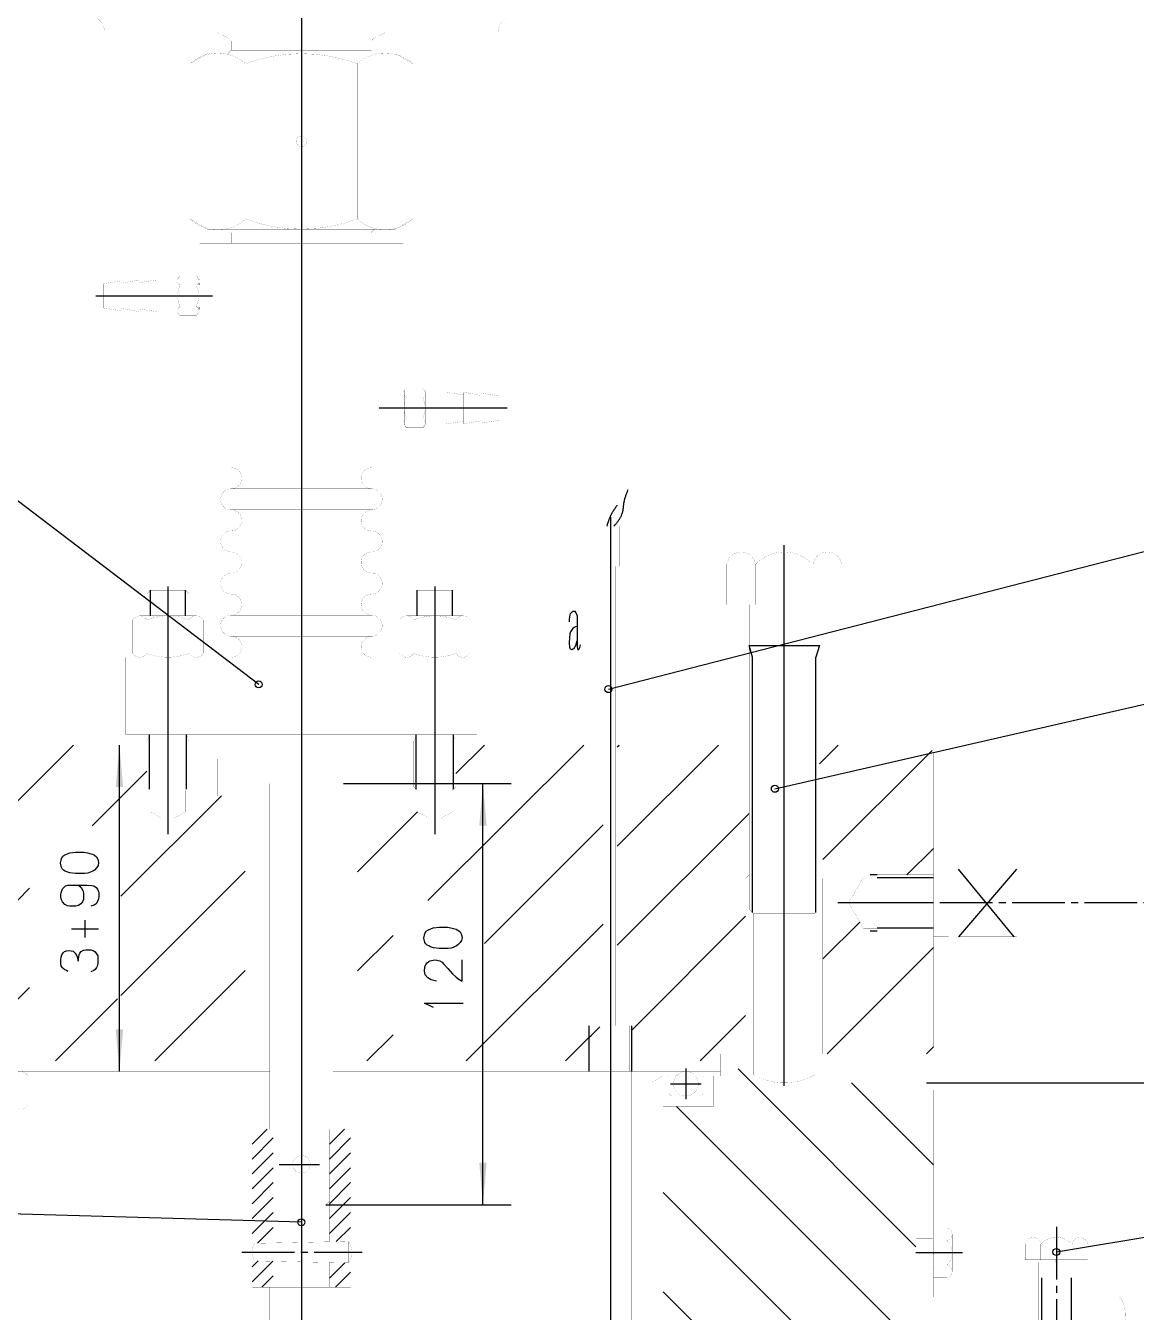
# Model space of a CAD drawing. Extents: x 0 to 2376, y 0 to 3364.
# Drawn here: x 530.5 to 846.8, y 1800.3 to 2166.9 of the extents above; entities that cross this region are included whole.
import ezdxf

# ---------------------------------------------------------------- set-up
doc = ezdxf.new("R2010")
doc.units = 0
doc.header["$MEASUREMENT"] = 0
doc.linetypes.add('中心线', pattern=[20.6, 15, -1.8, 2, -1.8])
for name, color, linetype in [('6', 7, 'Continuous'), ('7', 7, 'Continuous'), ('8', 7, 'Continuous'), ('9', 7, 'Continuous')]:
    doc.layers.add(name, color=color, linetype=linetype)

# ---------------------------------------------------------------- blocks, each defined once
blk = doc.blocks.new('BLKENT24')
at = {"layer": '6', "color": 1, "linetype": 'Continuous'}
blk.add_line((557.201, 1868.96), (557.201, 1961.98), dxfattribs=at)
at = {"layer": '6', "color": 2, "linetype": 'Continuous'}
for p, q in [((540.401, 1928.32), (540.681, 1929.64)), ((540.681, 1927.08), (540.401, 1928.32)), ((540.681, 1929.64), (541.073, 1930.3)), ((541.073, 1930.3), (541.689, 1930.7)), ((541.689, 1930.7), (543.033, 1931.21)), ((543.033, 1931.21), (544.825, 1931.43)), ((544.825, 1931.43), (546.281, 1931.43)), ((546.281, 1931.43), (547.065, 1931.4)), ((547.065, 1931.4), (548.073, 1931.25)), ((548.073, 1931.25), (548.801, 1931.07)), ((548.801, 1931.07), (549.529, 1930.85)), ((549.529, 1930.85), (550.089, 1930.56)), ((550.089, 1930.56), (550.705, 1930.12)), ((550.705, 1930.12), (551.041, 1929.49)), ((551.041, 1929.49), (551.265, 1928.51)), ((551.265, 1928.36), (551.097, 1927.63)), ((540.905, 1926.71), (540.681, 1927.08)), ((541.297, 1926.31), (540.905, 1926.71)), ((541.745, 1926.05), (541.297, 1926.31)), ((542.249, 1925.8), (541.745, 1926.05)), ((543.089, 1925.54), (542.249, 1925.8)), ((544.713, 1925.32), (543.089, 1925.54)), ((546.673, 1925.32), (544.713, 1925.32)), ((547.233, 1925.36), (546.673, 1925.32)), ((548.185, 1925.43), (547.233, 1925.36)), ((548.689, 1925.61), (548.185, 1925.43)), ((549.641, 1926.05), (548.689, 1925.61)), ((550.089, 1926.35), (549.641, 1926.05)), ((550.761, 1927.08), (550.089, 1926.35)), ((551.097, 1927.63), (550.761, 1927.08)), ((540.849, 1920.71), (541.017, 1920.97)), ((541.017, 1920.97), (541.353, 1921.4)), ((541.353, 1921.4), (541.857, 1921.81)), ((541.857, 1921.81), (542.473, 1922.03)), ((542.473, 1922.03), (543.089, 1922.06)), ((543.089, 1922.06), (545.665, 1922.06)), ((545.553, 1922.03), (546.281, 1921.33)), ((545.665, 1922.06), (547.961, 1922.06)), ((546.281, 1921.33), (546.785, 1920.56)), ((547.961, 1922.06), (549.305, 1921.95)), ((549.305, 1921.95), (549.921, 1921.81)), ((549.921, 1921.81), (550.593, 1921.33)), ((550.593, 1921.33), (550.985, 1920.89)), ((540.513, 1919.39), (540.681, 1920.23)), ((540.513, 1918.73), (540.513, 1919.39)), ((540.681, 1917.89), (540.513, 1918.73)), ((540.681, 1920.23), (540.849, 1920.71)), ((541.017, 1917.27), (540.681, 1917.89)), ((546.953, 1918), (546.673, 1917.27)), ((546.785, 1920.56), (547.009, 1919.76)), ((547.009, 1918.95), (546.953, 1918)), ((547.009, 1919.76), (547.009, 1918.95)), ((551.041, 1917.53), (550.537, 1916.76)), ((550.985, 1920.89), (551.265, 1920.27)), ((551.265, 1918.15), (551.041, 1917.53)), ((551.265, 1920.27), (551.377, 1919.83)), ((551.377, 1918.95), (551.265, 1918.15)), ((551.377, 1919.83), (551.377, 1918.95)), ((541.633, 1916.57), (541.017, 1917.27)), ((542.361, 1916.17), (541.633, 1916.57)), ((543.089, 1916.06), (542.361, 1916.17)), ((543.873, 1916.06), (543.089, 1916.06)), ((544.769, 1916.06), (543.873, 1916.06)), ((545.553, 1916.21), (544.769, 1916.06)), ((546.169, 1916.72), (545.553, 1916.21)), ((546.673, 1917.27), (546.169, 1916.72)), ((549.977, 1916.35), (549.025, 1916.06)), ((550.537, 1916.76), (549.977, 1916.35)), ((547.457, 1907.09), (547.457, 1912.11)), ((543.593, 1909.58), (551.265, 1909.58)), ((540.793, 1902.23), (541.129, 1902.74)), ((541.129, 1902.74), (541.521, 1903.1)), ((541.521, 1903.1), (542.081, 1903.36)), ((542.081, 1903.36), (542.753, 1903.47)), ((542.753, 1903.47), (543.481, 1903.36)), ((543.481, 1903.36), (543.985, 1903.21)), ((543.985, 1903.21), (544.601, 1902.63)), ((544.601, 1902.63), (545.049, 1901.9)), ((545.721, 1902.15), (545.889, 1902.66)), ((545.889, 1902.66), (546.337, 1903.14)), ((546.337, 1903.14), (547.009, 1903.54)), ((547.009, 1903.54), (547.625, 1903.65)), ((547.625, 1903.65), (548.689, 1903.65)), ((548.689, 1903.65), (549.193, 1903.62)), ((549.193, 1903.62), (549.921, 1903.36)), ((549.921, 1903.36), (550.313, 1903.03)), ((550.313, 1903.03), (550.705, 1902.52)), ((540.513, 1900.8), (540.569, 1901.57)), ((540.513, 1899.55), (540.513, 1900.8)), ((540.625, 1899.04), (540.513, 1899.55)), ((540.569, 1901.57), (540.793, 1902.23)), ((540.849, 1898.6), (540.625, 1899.04)), ((545.049, 1901.9), (545.273, 1901.24)), ((545.273, 1901.24), (545.441, 1900.43)), ((545.441, 1900.43), (545.497, 1901.09)), ((545.497, 1901.09), (545.721, 1902.15)), ((550.705, 1902.52), (551.041, 1901.9)), ((550.985, 1899.15), (550.705, 1898.6)), ((551.041, 1899.99), (550.985, 1899.15)), ((551.041, 1901.9), (551.041, 1899.99)), ((541.185, 1898.27), (540.849, 1898.6)), ((541.633, 1897.91), (541.185, 1898.27)), ((542.081, 1897.69), (541.633, 1897.91)), ((542.529, 1897.47), (542.081, 1897.69)), ((549.865, 1897.69), (549.025, 1897.32)), ((550.313, 1898.05), (549.865, 1897.69)), ((550.705, 1898.6), (550.313, 1898.05))]:
    blk.add_line(p, q, dxfattribs=at)
at = {"layer": '6', "color": 1, "linetype": 'Continuous'}
for points in [[(557.201, 1961.98), (558.247, 1950.03), (556.155, 1950.03)], [(557.201, 1868.96), (556.155, 1880.92), (558.247, 1880.92)]]:
    blk.add_solid(points, dxfattribs=at)
blk = doc.blocks.new('BLKENT28')
at = {"layer": '6', "color": 1, "linetype": 'Continuous'}
for p, q in [((787.02, 1865.68), (878.888, 1865.68)), ((870.888, 1597.68), (870.888, 1865.68)), ((885.164, 1597.68), (862.888, 1597.68))]:
    blk.add_line(p, q, dxfattribs=at)
at = {"layer": '6', "color": 2, "linetype": 'Continuous'}
for p, q in [((854.144, 1742.94), (854.144, 1737.38)), ((858.568, 1740.45), (859.016, 1741.84)), ((859.016, 1741.84), (859.576, 1742.5)), ((859.576, 1742.5), (860.08, 1742.76)), ((860.08, 1742.76), (860.752, 1742.9)), ((860.752, 1742.9), (861.872, 1742.98)), ((861.872, 1742.98), (862.992, 1742.87)), ((862.992, 1742.87), (863.608, 1742.65)), ((863.608, 1742.65), (864.168, 1742.32)), ((864.168, 1742.32), (864.784, 1741.59)), ((864.784, 1741.59), (865.176, 1740.67)), ((858.568, 1739.39), (858.568, 1740.45)), ((858.848, 1738.29), (858.568, 1739.39)), ((859.464, 1737.08), (858.848, 1738.29)), ((864.784, 1738.15), (864.056, 1737.27)), ((865.064, 1738.8), (864.784, 1738.15)), ((865.176, 1739.35), (865.064, 1738.8)), ((865.176, 1740.67), (865.176, 1739.35)), ((854.144, 1737.38), (859.464, 1737.08)), ((863.664, 1737.08), (863.328, 1736.86)), ((864.056, 1737.27), (863.664, 1737.08)), ((854.312, 1732), (854.2, 1730.9)), ((854.2, 1730.9), (854.2, 1729.98)), ((854.704, 1732.73), (854.312, 1732)), ((855.376, 1733.39), (854.704, 1732.73)), ((856.104, 1733.64), (855.376, 1733.39)), ((858.568, 1732.07), (858.288, 1730.75)), ((858.288, 1730.75), (858.456, 1729.29)), ((859.016, 1732.88), (858.568, 1732.07)), ((859.912, 1733.42), (859.016, 1732.88)), ((860.808, 1733.64), (859.912, 1733.42)), ((862.32, 1733.64), (860.808, 1733.64)), ((863.104, 1733.64), (862.32, 1733.64)), ((863.776, 1733.46), (863.104, 1733.64)), ((864.392, 1733.13), (863.776, 1733.46)), ((865.008, 1732.44), (864.392, 1733.13)), ((865.232, 1731.26), (865.008, 1732.44)), ((865.232, 1730.28), (865.232, 1731.26)), ((854.2, 1729.98), (854.368, 1729.29)), ((854.368, 1729.29), (854.76, 1728.7)), ((854.76, 1728.7), (855.432, 1728.12)), ((855.432, 1728.12), (856.16, 1727.71)), ((856.16, 1727.71), (856.888, 1727.6)), ((856.888, 1727.6), (858.232, 1727.38)), ((858.232, 1727.38), (862.264, 1727.38)), ((858.456, 1729.29), (858.96, 1728.34)), ((858.96, 1728.34), (859.576, 1727.71)), ((859.576, 1727.71), (860.024, 1727.46)), ((862.264, 1727.38), (863.216, 1727.46)), ((863.216, 1727.46), (864, 1727.68)), ((864, 1727.68), (864.672, 1728.15)), ((864.672, 1728.15), (865.12, 1729.03)), ((865.12, 1729.03), (865.232, 1730.28)), ((854.592, 1722.99), (854.984, 1723.47)), ((854.984, 1723.47), (855.432, 1723.8)), ((855.432, 1723.8), (855.88, 1724.02)), ((855.88, 1724.02), (857.112, 1724.27)), ((857.112, 1724.27), (857.784, 1724.2)), ((857.784, 1724.2), (858.568, 1724.05)), ((858.568, 1724.05), (859.296, 1723.61)), ((859.296, 1723.61), (859.688, 1723.21)), ((859.688, 1723.21), (860.92, 1721.82)), ((865.008, 1718.23), (865.008, 1724.27)), ((854.2, 1721.09), (854.368, 1722.33)), ((854.424, 1720.03), (854.2, 1721.09)), ((854.368, 1722.33), (854.592, 1722.99)), ((855.152, 1719.19), (854.424, 1720.03)), ((860.92, 1721.82), (862.264, 1720.36)), ((862.264, 1720.36), (863.272, 1719.37)), ((863.272, 1719.37), (864, 1718.82)), ((856.104, 1718.6), (855.152, 1719.19)), ((857.616, 1718.23), (856.104, 1718.6)), ((864, 1718.82), (865.008, 1718.23))]:
    blk.add_line(p, q, dxfattribs=at)
at = {"layer": '6', "color": 1, "linetype": 'Continuous'}
for points in [[(870.888, 1865.68), (871.933, 1853.73), (869.842, 1853.73)], [(870.888, 1597.68), (869.842, 1609.64), (871.933, 1609.64)]]:
    blk.add_solid(points, dxfattribs=at)
blk = doc.blocks.new('BLKENT34')
at = {"layer": '6', "color": 1, "linetype": 'Continuous'}
for p, q in [((621.016, 1950.98), (668.714, 1950.98)), ((660.714, 1830.98), (660.714, 1950.98)), ((616.018, 1830.98), (668.714, 1830.98))]:
    blk.add_line(p, q, dxfattribs=at)
at = {"layer": '6', "color": 2, "linetype": 'Continuous'}
for p, q in [((646.546, 1909.88), (648.338, 1910.1)), ((648.338, 1910.1), (649.794, 1910.1)), ((649.794, 1910.1), (650.578, 1910.06)), ((650.578, 1910.06), (651.586, 1909.91)), ((643.914, 1906.98), (644.194, 1908.3)), ((644.194, 1905.74), (643.914, 1906.98)), ((644.194, 1908.3), (644.586, 1908.96)), ((644.586, 1908.96), (645.202, 1909.36)), ((645.202, 1909.36), (646.546, 1909.88)), ((651.586, 1909.91), (652.314, 1909.73)), ((652.314, 1909.73), (653.042, 1909.51)), ((653.042, 1909.51), (653.602, 1909.22)), ((653.602, 1909.22), (654.218, 1908.78)), ((654.218, 1908.78), (654.554, 1908.16)), ((654.554, 1908.16), (654.778, 1907.17)), ((654.778, 1907.02), (654.609, 1906.29)), ((644.418, 1905.37), (644.194, 1905.74)), ((644.81, 1904.97), (644.418, 1905.37)), ((645.258, 1904.71), (644.81, 1904.97)), ((645.762, 1904.46), (645.258, 1904.71)), ((646.602, 1904.2), (645.762, 1904.46)), ((648.226, 1903.98), (646.602, 1904.2)), ((650.186, 1903.98), (648.226, 1903.98)), ((650.746, 1904.02), (650.186, 1903.98)), ((651.698, 1904.09), (650.746, 1904.02)), ((652.202, 1904.28), (651.698, 1904.09)), ((653.154, 1904.71), (652.202, 1904.28)), ((653.602, 1905.01), (653.154, 1904.71)), ((654.273, 1905.74), (653.602, 1905.01)), ((654.609, 1906.29), (654.273, 1905.74)), ((644.194, 1898.79), (644.418, 1899.44)), ((644.418, 1899.44), (644.81, 1899.92)), ((644.81, 1899.92), (645.258, 1900.25)), ((645.258, 1900.25), (645.706, 1900.47)), ((645.706, 1900.47), (646.938, 1900.73)), ((646.938, 1900.73), (647.609, 1900.65)), ((647.609, 1900.65), (648.394, 1900.51)), ((648.394, 1900.51), (649.122, 1900.07)), ((649.122, 1900.07), (649.514, 1899.66)), ((649.514, 1899.66), (650.746, 1898.27)), ((654.833, 1894.69), (654.833, 1900.73)), ((644.026, 1897.54), (644.194, 1898.79)), ((644.25, 1896.48), (644.026, 1897.54)), ((644.978, 1895.64), (644.25, 1896.48)), ((645.93, 1895.05), (644.978, 1895.64)), ((650.746, 1898.27), (652.09, 1896.81)), ((652.09, 1896.81), (653.098, 1895.82)), ((653.098, 1895.82), (653.826, 1895.27)), ((647.442, 1894.69), (645.93, 1895.05)), ((653.826, 1895.27), (654.833, 1894.69)), ((646.602, 1887.18), (644.082, 1888.43)), ((644.082, 1888.43), (655.057, 1888.43))]:
    blk.add_line(p, q, dxfattribs=at)
at = {"layer": '6', "color": 1, "linetype": 'Continuous'}
for points in [[(660.714, 1950.98), (661.759, 1939.03), (659.668, 1939.03)], [(660.714, 1830.98), (659.668, 1842.93), (661.759, 1842.93)]]:
    blk.add_solid(points, dxfattribs=at)
blk = doc.blocks.new('BLKENT36')
at = {"layer": '7', "color": 1, "linetype": 'Continuous'}
for p, q in [((617.017, 1848.24), (621.259, 1852.48)), ((617.017, 1844), (623.017, 1850)), ((617.017, 1839.75), (623.017, 1845.75)), ((617.017, 1835.51), (623.017, 1841.51)), ((617.017, 1831.27), (623.017, 1837.27)), ((617.017, 1827.03), (623.017, 1833.02)), ((617.017, 1822.78), (623.017, 1828.78)), ((618.945, 1820.47), (623.017, 1824.54)), ((617.017, 1810.05), (621.404, 1814.44)), ((618.686, 1807.48), (623.017, 1811.81))]:
    blk.add_line(p, q, dxfattribs=at)
blk = doc.blocks.new('BLKENT37')
at = {"layer": '7', "color": 1, "linetype": 'Continuous'}
for p, q in [((595.017, 1813.24), (596.737, 1814.96)), ((595.017, 1809), (600.893, 1814.87)), ((597.745, 1807.48), (601.017, 1810.75))]:
    blk.add_line(p, q, dxfattribs=at)
blk = doc.blocks.new('BLKENT38')
at = {"layer": '7', "color": 1, "linetype": 'Continuous'}
for p, q in [((595.017, 1848.24), (599.259, 1852.48)), ((595.017, 1844), (601.017, 1850)), ((595.017, 1839.75), (601.017, 1845.75)), ((595.017, 1835.51), (601.017, 1841.51)), ((595.017, 1831.27), (601.017, 1837.27)), ((595.017, 1827.03), (601.017, 1833.02)), ((595.017, 1822.78), (601.017, 1828.78)), ((596.474, 1820), (601.017, 1824.54))]:
    blk.add_line(p, q, dxfattribs=at)
blk = doc.blocks.new('BLKENT62')
at = {"layer": '7', "color": 1, "linetype": 'Continuous'}
for p, q in [((756.517, 1956.6), (761.896, 1961.98)), ((757.517, 1929.32), (788.596, 1960.4)), ((781.462, 1924.98), (789.013, 1932.53)), ((757.517, 1901.03), (768.01, 1911.53)), ((758.728, 1873.96), (789.013, 1904.24)), ((787.013, 1873.96), (789.013, 1875.96))]:
    blk.add_line(p, q, dxfattribs=at)
blk = doc.blocks.new('BLKENT65')
at = {"layer": '7', "color": 1, "linetype": 'Continuous'}
for p, q in [((737.367, 1865.68), (733.387, 1869.66)), ((784.016, 1819.03), (737.367, 1865.68)), ((789.02, 1842.31), (765.651, 1865.68)), ((777.588, 1797.18), (715.802, 1858.96)), ((756.798, 1789.68), (712.017, 1834.46)), ((733.455, 1784.74), (712.017, 1806.18)), ((729.017, 1760.89), (712.017, 1777.89)), ((729.017, 1732.61), (712.017, 1749.61)), ((729.017, 1704.33), (712.017, 1721.33)), ((729.017, 1676.04), (712.017, 1693.04)), ((729.017, 1647.76), (712.017, 1664.76)), ((729.017, 1619.47), (712.017, 1636.47)), ((729.017, 1591.19), (712.017, 1608.19)), ((729.017, 1562.9), (712.017, 1579.9)), ((729.017, 1534.62), (712.017, 1551.62)), ((729.017, 1506.34), (712.017, 1523.34))]:
    blk.add_line(p, q, dxfattribs=at)
blk = doc.blocks.new('BLKENT66')
at = {"layer": '7', "color": 1, "linetype": 'Continuous'}
for p, q in [((429.017, 1931.7), (459.301, 1961.98)), ((429.017, 1959.98), (431.017, 1961.98)), ((445.585, 1919.98), (487.585, 1961.98)), ((473.87, 1919.98), (515.87, 1961.98)), ((502.154, 1919.98), (544.154, 1961.98)), ((549.428, 1938.97), (565.016, 1954.56)), ((557.601, 1918.86), (586.222, 1947.48)), ((557.601, 1890.58), (593.017, 1925.99)), ((528.269, 1917.81), (531.601, 1921.14)), ((524.017, 1913.56), (524.438, 1913.98)), ((567.271, 1871.96), (593.017, 1897.71)), ((525.909, 1887.17), (531.601, 1892.86)), ((538.987, 1871.96), (556.663, 1889.64))]:
    blk.add_line(p, q, dxfattribs=at)
blk = doc.blocks.new('BLKENT67')
at = {"layer": '7', "color": 1, "linetype": 'Continuous'}
for p, q in [((698.966, 1933.2), (727.75, 1961.98)), ((698.966, 1961.48), (699.466, 1961.98)), ((698.966, 1904.91), (736.517, 1942.46)), ((703.068, 1880.73), (735.516, 1913.18)), ((722.583, 1871.96), (735.516, 1884.89))]:
    blk.add_line(p, q, dxfattribs=at)
blk = doc.blocks.new('BLKENT80')
at = {"layer": '7', "color": 1, "linetype": 'Continuous'}
for p, q in [((645.059, 1917.63), (689.407, 1961.98)), ((653.018, 1953.88), (661.123, 1961.98)), ((625.017, 1925.87), (642.084, 1942.94)), ((661.114, 1905.4), (694.965, 1939.25)), ((655.956, 1871.96), (694.965, 1910.97)), ((625.017, 1897.59), (635.114, 1907.69)), ((691.492, 1879.21), (693.966, 1881.69)), ((627.672, 1871.96), (635.114, 1879.4)), ((684.24, 1871.96), (690.965, 1878.69))]:
    blk.add_line(p, q, dxfattribs=at)
blk = doc.blocks.new('BLKENT102')
at = {"layer": '8', "color": 1, "linetype": 'Continuous'}
blk.add_line((743.85, 1949.5), (1436.76, 2108.56), dxfattribs=at)
blk.add_circle((743.85, 1949.5), 1, dxfattribs=at)
blk = doc.blocks.new('BLKENT106')
at = {"layer": '8', "color": 1, "linetype": 'Continuous'}
blk.add_line((609.017, 1825.99), (186.46, 1838.03), dxfattribs=at)
blk.add_circle((609.017, 1825.99), 1, dxfattribs=at)
blk = doc.blocks.new('BLKENT115')
at = {"layer": '8', "color": 1, "linetype": 'Continuous'}
blk.add_line((596.847, 1979.24), (186.46, 2291.83), dxfattribs=at)
blk.add_circle((596.847, 1979.24), 1, dxfattribs=at)
blk = doc.blocks.new('BLKENT123')
at = {"layer": '8', "color": 1, "linetype": 'Continuous'}
blk.add_line((696.43, 1977.9), (1436.76, 2168.48), dxfattribs=at)
blk.add_circle((696.43, 1977.9), 1, dxfattribs=at)
blk = doc.blocks.new('BLKENT126')
at = {"layer": '8', "color": 1, "linetype": 'Continuous'}
blk.add_line((824.02, 1817.52), (1436.76, 1920.57), dxfattribs=at)
blk.add_circle((824.02, 1817.52), 1, dxfattribs=at)
blk = doc.blocks.new('BLKENT140')
at = {"layer": '9', "color": 5, "linetype": '中心线'}
blk.add_line((592.017, 1817.48), (626.35, 1817.48), dxfattribs=at)
at = {"layer": '9', "color": 7, "linetype": 'Continuous', "const_width": 0.03}
for points in [[(595.687, 1819.98, 0.267952), (595.687, 1814.98, -0.1)], [(622.427, 1814.42, 0.301581), (622.427, 1820.54, -0.1)]]:
    blk.add_lwpolyline(points, format="xyb", dxfattribs=at)
for points in [[(595.687, 1819.98), (622.427, 1820.54)], [(595.687, 1819.98), (595.687, 1814.98)], [(622.427, 1820.54), (622.427, 1814.42)], [(595.687, 1814.98), (622.427, 1814.42)]]:
    blk.add_lwpolyline(points, dxfattribs=at)
blk = doc.blocks.new('BLKENT142')
at = {"layer": '9', "color": 5, "linetype": '中心线'}
blk.add_line((824.017, 1824.68), (824.017, 1782.28), dxfattribs=at)
at = {"layer": '9', "color": 1, "linetype": 'Continuous'}
for p, q in [((819.817, 1810.18), (819.817, 1785.48)), ((828.217, 1810.18), (828.217, 1785.48))]:
    blk.add_line(p, q, dxfattribs=at)
at = {"layer": '9', "color": 7, "linetype": 'Continuous', "const_width": 0.03}
for points in [[(819.574, 1819.76, 0.865289), (815.132, 1819.76, -0.1)], [(828.459, 1819.76, 0.432473), (819.574, 1819.76, -0.1)], [(832.902, 1819.76, 0.865289), (828.459, 1819.76, -0.1)], [(819.017, 1814.28, 0.414214), (818.617, 1814.68, -0.1)], [(829.417, 1814.68, 0.414214), (829.017, 1814.28, -0.1)]]:
    blk.add_lwpolyline(points, format="xyb", dxfattribs=at)
for points in [[(815.132, 1819.76), (815.132, 1815.28)], [(817.352, 1821.68), (830.681, 1821.68)], [(819.574, 1819.76), (819.574, 1815.28)], [(828.459, 1819.76), (828.459, 1815.28)], [(832.902, 1819.76), (832.902, 1815.28)], [(832.902, 1815.28), (815.132, 1815.28)], [(816.716, 1815.28), (816.716, 1814.68)], [(816.716, 1814.68), (831.317, 1814.68)], [(831.317, 1815.28), (831.317, 1814.68)], [(819.017, 1786.28), (819.017, 1814.28)], [(829.017, 1814.28), (829.017, 1786.28)], [(819.017, 1810.18), (829.017, 1810.18)], [(819.017, 1786.28), (820.017, 1785.28)], [(819.017, 1786.28), (829.017, 1786.28)], [(828.017, 1785.28), (829.017, 1786.28)], [(820.017, 1785.28), (828.017, 1785.28)]]:
    blk.add_lwpolyline(points, dxfattribs=at)
at = {"layer": '9', "color": 7}
blk.add_point((824.017, 1815.28), dxfattribs=at)
at = {"layer": '9', "color": 1}
blk.add_point((824.017, 1814.68), dxfattribs=at)
blk = doc.blocks.new('BLKENT165')
at = {"layer": '9', "color": 5, "linetype": '中心线'}
blk.add_line((521.017, 1855.16), (521.017, 1871.96), dxfattribs=at)
at = {"layer": '9', "color": 7, "linetype": 'Continuous', "const_width": 0.03}
for points in [[(515.017, 1867.8, 0.577414), (511.002, 1867.8, -0.1)], [(527.017, 1867.8, 0.19316), (515.017, 1867.8, -0.1)], [(531.032, 1867.8, 0.577397), (527.017, 1867.8, -0.1)], [(511.002, 1859.32, 0.577353), (515.017, 1859.32, -0.1)], [(515.017, 1859.32, 0.193162), (527.017, 1859.32, -0.1)], [(527.017, 1859.32, 0.577336), (531.032, 1859.32, -0.1)]]:
    blk.add_lwpolyline(points, format="xyb", dxfattribs=at)
for points in [[(511.002, 1859.32), (511.002, 1867.8)], [(513.009, 1868.96), (529.024, 1868.96)], [(515.017, 1859.32), (515.017, 1867.8)], [(527.017, 1867.8), (527.017, 1859.32)], [(531.032, 1859.32), (531.032, 1867.8)], [(513.009, 1858.16), (529.024, 1858.16)]]:
    blk.add_lwpolyline(points, dxfattribs=at)
blk = doc.blocks.new('BLKENT180')
at = {"layer": '9', "color": 5, "linetype": '中心线'}
blk.add_line((797.32, 1817.26), (784.016, 1817.26), dxfattribs=at)
at = {"layer": '9', "color": 7, "linetype": 'Continuous', "const_width": 0.03}
for points in [[(789.02, 1824.36), (789.02, 1810.16)], [(792.785, 1824.36), (789.02, 1824.36)], [(794.32, 1811.94), (794.32, 1822.59)], [(788.62, 1821.26), (784.016, 1821.26)], [(784.02, 1813.26), (784.02, 1821.26)], [(792.785, 1820.81), (789.02, 1820.81)], [(788.62, 1813.26), (784.016, 1813.26)], [(792.785, 1813.71), (789.02, 1813.71)], [(792.785, 1810.16), (789.02, 1810.16)]]:
    blk.add_lwpolyline(points, dxfattribs=at)
for points in [[(792.785, 1820.81, 0.864904), (792.785, 1824.36, -0.1)], [(788.62, 1821.26, 0.414214), (789.02, 1821.66, -0.1)], [(792.785, 1813.71, 0.432488), (792.785, 1820.81, -0.1)], [(789.02, 1812.86, 0.414214), (788.62, 1813.26, -0.1)], [(792.785, 1810.16, 0.864895), (792.785, 1813.71, -0.1)]]:
    blk.add_lwpolyline(points, format="xyb", dxfattribs=at)
at = {"layer": '9', "color": 1}
blk.add_point((789.02, 1817.26), dxfattribs=at)
blk = doc.blocks.new('BLKENT189')
at = {"layer": '9', "color": 1, "linetype": 'Continuous'}
for p, q in [((812.691, 1926.63), (796.116, 1907.33)), ((812.015, 1907.33), (796.116, 1926.63))]:
    blk.add_line(p, q, dxfattribs=at)
at = {"layer": '9', "color": 5, "linetype": '中心线'}
blk.add_line((929.392, 1916.98), (786.306, 1916.98), dxfattribs=at)
at = {"layer": '9', "color": 7, "linetype": 'Continuous', "const_width": 0.03}
for points in [[(913.35, 1929.01), (793.35, 1929.01)], [(793.35, 1929.01), (793.35, 1905.01)], [(908.614, 1905.01), (908.614, 1929.01)], [(789.013, 1907.33), (789.013, 1925.61)], [(789.013, 1925.61), (793.35, 1925.61)], [(793.35, 1925.61), (793.35, 1907.33)], [(796.116, 1907.33), (796.116, 1926.63)], [(796.116, 1926.63), (812.691, 1926.63)], [(812.691, 1926.63), (812.691, 1907.33)], [(793.35, 1907.33), (789.013, 1907.33)], [(812.691, 1907.33), (796.116, 1907.33)], [(913.35, 1905.01), (793.35, 1905.01)]]:
    blk.add_lwpolyline(points, dxfattribs=at)
blk.add_lwpolyline([(913.35, 1905.01, 0.920878), (913.35, 1929.01, -0.1)], format="xyb", dxfattribs=at)
blk = doc.blocks.new('BLKENT182')
at = {"layer": '9'}
blk.add_blockref('BLKENT189', (0, 0), dxfattribs=at)

msp = doc.modelspace()

# ---------------------------------------------------------------- linework, layer by layer
at = {"layer": '6'}
for p, q in [((609.017, 2444.77), (609.017, 1712.55)), ((609.016, 2137.18), (609.016, 2130.79)), ((609.017, 2137.18), (609.017, 2130.79)), ((579.768, 2093.43), (580.018, 2093.43)), ((550.46, 2089.98), (583.697, 2089.98)), ((550.756, 2089.98), (582.41, 2089.98)), ((579.768, 2086.53), (580.018, 2086.53)), ((667.574, 2057.98), (631.161, 2057.98)), ((667.278, 2057.98), (635.623, 2057.98)), ((701.925, 2034.4), (702.011, 2034.61)), ((702.011, 2034.61), (702.073, 2034.77)), ((700.873, 2030.91), (700.909, 2031.14)), ((700.909, 2031.14), (700.949, 2031.36)), ((700.949, 2031.36), (700.95, 2031.37)), ((700.95, 2031.37), (700.995, 2031.59)), ((700.95, 2031.37), (700.95, 2031.37)), ((700.995, 2031.59), (701.046, 2031.81)), ((701.046, 2031.81), (701.101, 2032.03)), ((701.101, 2032.03), (701.161, 2032.25)), ((701.161, 2032.25), (701.225, 2032.47)), ((701.225, 2032.47), (701.293, 2032.69)), ((701.293, 2032.69), (701.364, 2032.91)), ((701.364, 2032.91), (701.438, 2033.12)), ((701.438, 2033.12), (701.514, 2033.33)), ((701.514, 2033.33), (701.593, 2033.55)), ((701.593, 2033.55), (701.674, 2033.76)), ((701.674, 2033.76), (701.757, 2033.97)), ((701.757, 2033.97), (701.841, 2034.19)), ((701.841, 2034.19), (701.925, 2034.4)), ((697.064, 2027.23), (697.12, 2027.35)), ((697.12, 2027.35), (697.177, 2027.47)), ((697.177, 2027.47), (697.236, 2027.59)), ((697.236, 2027.59), (697.296, 2027.71)), ((697.296, 2027.71), (697.3, 2027.71)), ((697.3, 2027.71), (697.361, 2027.83)), ((697.3, 2027.71), (697.3, 2027.71)), ((697.361, 2027.83), (697.425, 2027.95)), ((697.425, 2027.95), (697.489, 2028.07)), ((697.489, 2028.07), (697.555, 2028.18)), ((697.555, 2028.18), (697.622, 2028.3)), ((697.622, 2028.3), (697.691, 2028.42)), ((697.691, 2028.42), (697.76, 2028.53)), ((697.76, 2028.53), (697.831, 2028.64)), ((697.831, 2028.64), (697.902, 2028.76)), ((697.902, 2028.76), (697.975, 2028.87)), ((697.975, 2028.87), (698.048, 2028.98)), ((698.048, 2028.98), (698.122, 2029.1)), ((698.122, 2029.1), (698.197, 2029.21)), ((698.197, 2029.21), (698.272, 2029.32)), ((698.272, 2029.32), (698.348, 2029.43)), ((698.348, 2029.43), (698.425, 2029.54)), ((698.425, 2029.54), (698.502, 2029.65)), ((698.502, 2029.65), (698.58, 2029.76)), ((698.58, 2029.76), (698.657, 2029.87)), ((698.657, 2029.87), (698.735, 2029.99)), ((698.735, 2029.99), (698.813, 2030.1)), ((698.813, 2030.1), (698.892, 2030.21)), ((698.892, 2030.21), (698.966, 2030.31)), ((700.029, 2027.12), (700.126, 2027.32)), ((700.126, 2027.32), (700.215, 2027.52)), ((700.215, 2027.52), (700.297, 2027.73)), ((700.297, 2027.73), (700.371, 2027.94)), ((700.371, 2027.94), (700.388, 2027.99)), ((700.388, 2027.99), (700.451, 2028.21)), ((700.388, 2027.99), (700.388, 2027.99)), ((700.451, 2028.21), (700.507, 2028.43)), ((700.507, 2028.43), (700.555, 2028.65)), ((700.555, 2028.65), (700.598, 2028.87)), ((700.598, 2028.87), (700.636, 2029.09)), ((700.636, 2029.09), (700.669, 2029.32)), ((700.669, 2029.32), (700.7, 2029.54)), ((700.7, 2029.54), (700.729, 2029.77)), ((700.729, 2029.77), (700.756, 2030)), ((700.756, 2030), (700.783, 2030.23)), ((700.783, 2030.23), (700.811, 2030.45)), ((700.811, 2030.45), (700.841, 2030.68)), ((700.841, 2030.68), (700.873, 2030.91)), ((696.017, 2024.31), (696.057, 2024.44)), ((696.057, 2024.44), (696.098, 2024.57)), ((696.098, 2024.57), (696.139, 2024.7)), ((696.139, 2024.7), (696.18, 2024.83)), ((696.18, 2024.83), (696.221, 2024.96)), ((696.221, 2024.96), (696.262, 2025.08)), ((696.262, 2025.08), (696.304, 2025.21)), ((696.304, 2025.21), (696.346, 2025.34)), ((696.346, 2025.34), (696.389, 2025.47)), ((696.389, 2025.47), (696.432, 2025.6)), ((696.432, 2025.6), (696.476, 2025.73)), ((696.476, 2025.73), (696.52, 2025.85)), ((696.52, 2025.85), (696.565, 2025.98)), ((696.565, 2025.98), (696.611, 2026.11)), ((696.611, 2026.11), (696.657, 2026.23)), ((696.657, 2026.23), (696.704, 2026.36)), ((696.704, 2026.36), (696.753, 2026.48)), ((696.753, 2026.48), (696.802, 2026.61)), ((696.802, 2026.61), (696.852, 2026.73)), ((696.852, 2026.73), (696.903, 2026.86)), ((696.903, 2026.86), (696.955, 2026.98)), ((696.955, 2026.98), (697.009, 2027.1)), ((697.009, 2027.1), (697.064, 2027.23)), ((697.017, 2026.88), (697.017, 1533.17)), ((698.017, 2024.31), (698.168, 2024.49)), ((698.168, 2024.49), (698.318, 2024.67)), ((698.318, 2024.67), (698.468, 2024.85)), ((698.468, 2024.85), (698.616, 2025.04)), ((698.616, 2025.04), (698.763, 2025.22)), ((698.763, 2025.22), (698.907, 2025.4)), ((698.907, 2025.4), (699.048, 2025.59)), ((699.048, 2025.59), (699.187, 2025.77)), ((699.187, 2025.77), (699.322, 2025.96)), ((699.322, 2025.96), (699.452, 2026.15)), ((699.452, 2026.15), (699.578, 2026.34)), ((699.578, 2026.34), (699.7, 2026.53)), ((699.7, 2026.53), (699.815, 2026.72)), ((699.815, 2026.72), (699.925, 2026.92)), ((699.925, 2026.92), (700.029, 2027.12)), ((746.517, 1864.89), (746.517, 2018.9)), ((566.018, 1998.78), (566.018, 2006.09)), ((571.018, 2007.11), (571.018, 1936.58)), ((576.018, 1998.78), (576.018, 2006.09)), ((642.016, 1998.78), (642.016, 2006.09)), ((647.016, 2007.11), (647.016, 1936.58)), ((652.016, 1998.78), (652.016, 2006.09)), ((685.353, 1997.84), (685.432, 1998.4)), ((685.432, 1998.4), (685.562, 1999.04)), ((685.562, 1999.04), (685.693, 1999.44)), ((685.693, 1999.44), (686.085, 1999.92)), ((686.085, 1999.92), (686.399, 2000.08)), ((686.399, 2000.08), (686.634, 2000.08)), ((686.634, 2000.08), (686.87, 2000.08)), ((686.87, 2000.08), (687.209, 1999.68)), ((687.209, 1999.68), (687.392, 1999.28)), ((687.392, 1999.28), (687.523, 1998.8)), ((687.523, 1998.8), (687.575, 1997.44)), ((685.327, 1997.12), (685.353, 1997.84)), ((685.981, 1994.8), (685.693, 1994.24)), ((686.268, 1995.2), (685.981, 1994.8)), ((686.686, 1995.44), (686.268, 1995.2)), ((687.079, 1995.68), (686.686, 1995.44)), ((687.575, 1995.76), (687.079, 1995.68)), ((687.575, 1997.44), (687.575, 1989.92)), ((685.327, 1992.48), (685.275, 1991.12)), ((685.275, 1991.12), (685.379, 1989.84)), ((685.484, 1993.68), (685.327, 1992.48)), ((685.693, 1994.24), (685.484, 1993.68)), ((687.079, 1990.16), (687.262, 1990.64)), ((687.262, 1990.64), (687.392, 1991.12)), ((687.392, 1991.12), (687.575, 1991.68)), ((685.379, 1989.84), (685.536, 1989.36)), ((685.536, 1989.36), (686.033, 1989.2)), ((686.033, 1989.2), (686.347, 1989.36)), ((686.347, 1989.36), (686.66, 1989.52)), ((686.66, 1989.52), (686.896, 1989.92)), ((686.896, 1989.92), (687.079, 1990.16)), ((687.575, 1989.92), (687.628, 1989.44)), ((687.628, 1989.44), (687.732, 1989.2)), ((687.732, 1989.2), (687.994, 1989.2)), ((687.994, 1989.2), (688.124, 1989.36)), ((688.124, 1989.36), (688.281, 1989.76)), ((688.281, 1989.76), (688.517, 1990.56)), ((737.517, 1986.98), (736.517, 1990.35)), ((736.517, 1990.35), (756.517, 1990.35)), ((737.517, 1914.23), (737.517, 1986.98)), ((756.517, 1990.35), (755.517, 1986.98)), ((755.517, 1914.23), (755.517, 1986.98)), ((565.72, 1949.39), (565.72, 1964.98)), ((576.316, 1949.39), (576.316, 1965)), ((641.718, 1949.39), (641.718, 1965)), ((652.313, 1949.39), (652.313, 1964.98)), ((773.013, 1924.98), (771.013, 1924.98)), ((789.013, 1924.17), (773.013, 1924.17)), ((786.887, 1916.98), (761.76, 1916.98)), ((773.013, 1908.98), (771.013, 1908.98)), ((789.013, 1909.79), (773.013, 1909.79)), ((690.965, 1868.96), (690.965, 1881.98)), ((691.492, 1879.21), (693.965, 1881.69)), ((703.068, 1868.96), (703.068, 1881.98)), ((690.965, 1878.69), (691.492, 1879.21)), ((718.517, 1869.82), (718.517, 1861.1)), ((714.159, 1865.46), (722.875, 1865.46)), ((602.711, 1842.48), (614.192, 1842.48))]:
    msp.add_line(p, q, dxfattribs=at)
at = {"layer": '6', "const_width": 0.03}
for points in [[(553.017, 2164.98, 0.414214), (548.017, 2169.98, -0.1)], [(670.017, 2169.98, 0.414214), (665.017, 2164.98, -0.1)], [(589.017, 2162.37, 0.280102), (588.477, 2163.26, -0.1)], [(629.557, 2163.26, 0.280102), (629.017, 2162.37, -0.1)], [(593.143, 2156.09, 0.386825), (577.268, 2156.09, -0.1)], [(609.018, 2158.98, 0.0902924), (593.143, 2156.09, -0.1)], [(624.891, 2156.09, 0.0902924), (609.016, 2158.98, -0.1)], [(640.766, 2156.09, 0.386825), (624.891, 2156.09, -0.1)], [(609.017, 2135.48, 1), (609.017, 2132.48, -0.1)], [(609.016, 2132.48, 1), (609.016, 2135.48, -0.1)], [(577.268, 2111.87, 0.386825), (593.143, 2111.87, -0.1)], [(593.143, 2111.87, 0.0902924), (609.018, 2108.98, -0.1)], [(609.016, 2108.98, 0.0902925), (624.891, 2111.87, -0.1)], [(624.891, 2111.87, 0.386825), (640.766, 2111.87, -0.1)], [(574.497, 2095.51, 0.577493), (574.497, 2092.98, -0.1)], [(579.039, 2092.98, 0.577348), (579.039, 2095.51, -0.1)], [(574.497, 2092.98, 0.119757), (573.768, 2089.98, -0.1)], [(573.768, 2089.98, 0.119757), (574.497, 2086.98, -0.1)], [(579.768, 2089.98, 0.119757), (579.039, 2092.98, -0.1)], [(579.039, 2086.98, 0.119757), (579.768, 2089.98, -0.1)], [(574.497, 2086.98, 0.577493), (574.497, 2084.46, -0.1)], [(579.039, 2084.46, 0.577348), (579.039, 2086.98, -0.1)], [(638.995, 2063.51, 0.577348), (638.995, 2060.98, -0.1)], [(638.995, 2060.98, 0.119757), (638.266, 2057.98, -0.1)], [(643.538, 2060.98, 0.577493), (643.538, 2063.51, -0.1)], [(644.267, 2057.98, 0.119757), (643.538, 2060.98, -0.1)], [(638.266, 2057.98, 0.119757), (638.995, 2054.98, -0.1)], [(643.538, 2054.98, 0.119757), (644.267, 2057.98, -0.1)], [(638.995, 2054.98, 0.577348), (638.995, 2052.46, -0.1)], [(643.538, 2052.46, 0.577493), (643.538, 2054.98, -0.1)], [(589.018, 2034.98, 1), (589.018, 2040.98, -0.1)], [(629.016, 2040.98, 1), (629.016, 2034.98, -0.1)], [(589.018, 2034.98, 1), (589.018, 2028.98, -0.1)], [(629.016, 2028.98, 1), (629.016, 2034.98, -0.1)], [(589.018, 2022.98, 1), (589.018, 2028.98, -0.1)], [(629.016, 2028.98, 1), (629.016, 2022.98, -0.1)], [(589.018, 2022.98, 1), (589.018, 2016.98, -0.1)], [(629.016, 2016.98, 1), (629.016, 2022.98, -0.1)], [(589.018, 2010.98, 1), (589.018, 2016.98, -0.1)], [(629.016, 2016.98, 1), (629.016, 2010.98, -0.1)], [(738.339, 2013.44, 0.86518), (730.161, 2013.44, -0.1)], [(754.695, 2013.44, 0.43251), (738.339, 2013.44, -0.1)], [(762.873, 2013.44, 0.865078), (754.695, 2013.44, -0.1)], [(589.018, 2010.98, 1), (589.018, 2004.98, -0.1)], [(629.016, 2004.98, 1), (629.016, 2010.98, -0.1)], [(589.018, 1998.98, 1), (589.018, 2004.98, -0.1)], [(629.016, 2004.98, 1), (629.016, 1998.98, -0.1)], [(565.018, 1997.62, 0.577366), (561.003, 1997.62, -0.1)], [(577.018, 1997.62, 0.193162), (565.018, 1997.62, -0.1)], [(581.033, 1997.62, 0.577384), (577.018, 1997.62, -0.1)], [(589.018, 1998.98, 1), (589.018, 1992.98, -0.1)], [(629.016, 1992.98, 1), (629.016, 1998.98, -0.1)], [(641.016, 1997.62, 0.577384), (637.001, 1997.62, -0.1)], [(653.016, 1997.62, 0.193162), (641.016, 1997.62, -0.1)], [(657.031, 1997.62, 0.577366), (653.016, 1997.62, -0.1)], [(589.018, 1986.98, 1), (589.018, 1992.98, -0.1)], [(629.016, 1992.98, 1), (629.016, 1986.98, -0.1)], [(561.003, 1988.14, 0.577306), (565.018, 1988.14, -0.1)], [(565.018, 1988.14, 0.193162), (577.018, 1988.14, -0.1)], [(577.018, 1988.14, 0.577323), (581.033, 1988.14, -0.1)], [(637.001, 1988.14, 0.577323), (641.016, 1988.14, -0.1)], [(641.016, 1988.14, 0.193162), (653.016, 1988.14, -0.1)], [(653.016, 1988.14, 0.577305), (657.031, 1988.14, -0.1)], [(565.016, 1963.09, 0.101083), (565.675, 1964.98, -0.1)], [(576.356, 1964.98, 0.10108), (577.016, 1963.09, -0.1)], [(641.018, 1963.09, 0.10108), (641.677, 1964.98, -0.1)], [(652.358, 1964.98, 0.101084), (653.018, 1963.09, -0.1)], [(713.667, 1867.48, 0.414214), (713.467, 1867.68, -0.1)], [(723.567, 1867.68, 0.414214), (723.367, 1867.48, -0.1)], [(737.767, 1868.03, 0.267948), (755.267, 1868.03, -0.1)], [(713.667, 1862.96, 0.414214), (714.667, 1861.96, -0.1)], [(722.367, 1861.96, 0.414214), (723.367, 1862.96, -0.1)], [(842.49, 1804.18, 0.267958), (841.624, 1804.68, -0.1)], [(842.49, 1795.18, 0.267947), (842.49, 1804.18, -0.1)]]:
    msp.add_lwpolyline(points, format="xyb", dxfattribs=at)
for points in [[(553.018, 2164.98), (609.017, 2164.98)], [(585.159, 2164.98), (588.477, 2163.26)], [(665.016, 2164.98), (609.016, 2164.98)], [(632.874, 2164.98), (629.557, 2163.26)], [(589.018, 2159.98), (588.018, 2158.98)], [(588.871, 2162.89), (609.017, 2162.89)], [(589.018, 2159.98), (589.018, 2162.37)], [(589.018, 2159.98), (609.017, 2159.98)], [(629.163, 2162.89), (609.016, 2162.89)], [(629.016, 2159.98), (609.016, 2159.98)], [(629.016, 2159.98), (629.016, 2162.37)], [(629.016, 2159.98), (630.016, 2158.98)], [(577.268, 2156.09), (582.268, 2158.98)], [(577.268, 2111.87), (577.268, 2156.09)], [(582.268, 2158.98), (609.017, 2158.98)], [(593.143, 2111.87), (593.143, 2156.09)], [(635.766, 2158.98), (609.016, 2158.98)], [(624.891, 2111.87), (624.891, 2156.09)], [(640.766, 2156.09), (635.766, 2158.98)], [(640.766, 2111.87), (640.766, 2156.09)], [(577.268, 2111.87), (582.268, 2108.98)], [(640.766, 2111.87), (635.766, 2108.98)], [(582.268, 2108.98), (609.017, 2108.98)], [(589.18, 2107.98), (588.018, 2109.14)], [(589.018, 2107.98), (609.017, 2107.98)], [(589.018, 2107.98), (589.018, 2104.98)], [(635.766, 2108.98), (609.017, 2108.98)], [(629.016, 2107.98), (609.017, 2107.98)], [(628.854, 2107.98), (630.016, 2109.14)], [(629.016, 2107.98), (629.016, 2104.98)], [(580.018, 2040.98), (580.018, 2104.98)], [(580.018, 2104.98), (609.017, 2104.98)], [(638.016, 2104.98), (609.017, 2104.98)], [(638.016, 2040.98), (638.016, 2104.98)], [(557.768, 2094.23), (552.768, 2093.48)], [(552.768, 2086.48), (552.768, 2093.48)], [(562.768, 2094.48), (557.768, 2093.58)], [(557.768, 2094.23), (557.768, 2085.73)], [(567.768, 2094.48), (562.768, 2093.73)], [(562.768, 2094.48), (562.768, 2085.48)], [(567.768, 2094.48), (573.787, 2094.48)], [(567.768, 2085.48), (567.768, 2094.48)], [(574.23, 2095.51), (573.768, 2094.71)], [(573.768, 2085.48), (573.768, 2094.71)], [(579.306, 2095.51), (574.23, 2095.51)], [(579.306, 2095.51), (579.768, 2094.71)], [(579.744, 2093.98), (580.018, 2093.98)], [(579.768, 2094.71), (580.015, 2094.71)], [(579.768, 2085.98), (579.768, 2094.71)], [(579.039, 2092.98), (574.497, 2092.98)], [(557.768, 2085.73), (552.768, 2086.48)], [(562.768, 2085.48), (557.768, 2086.38)], [(567.768, 2085.48), (562.768, 2086.23)], [(579.039, 2086.98), (574.497, 2086.98)], [(579.744, 2085.98), (580.018, 2085.98)], [(579.768, 2085.26), (579.768, 2086.53)], [(567.768, 2085.48), (573.787, 2085.48)], [(573.768, 2085.26), (573.768, 2085.48)], [(574.23, 2084.46), (573.768, 2085.26)], [(579.306, 2084.46), (574.23, 2084.46)], [(579.306, 2084.46), (579.768, 2085.26)], [(579.768, 2085.26), (580.015, 2085.26)], [(638.29, 2061.98), (638.016, 2061.98)], [(638.266, 2062.71), (638.019, 2062.71)], [(638.728, 2063.51), (638.266, 2062.71)], [(638.266, 2053.98), (638.266, 2062.71)], [(638.728, 2063.51), (643.805, 2063.51)], [(638.995, 2060.98), (643.538, 2060.98)], [(643.805, 2063.51), (644.266, 2062.71)], [(650.266, 2062.48), (644.247, 2062.48)], [(644.266, 2053.48), (644.266, 2062.71)], [(650.266, 2062.48), (655.266, 2061.73)], [(650.266, 2053.48), (650.266, 2062.48)], [(655.266, 2062.48), (660.266, 2061.58)], [(655.266, 2062.48), (655.266, 2053.48)], [(660.266, 2062.23), (665.266, 2061.48)], [(660.266, 2062.23), (660.266, 2053.73)], [(665.266, 2054.48), (665.266, 2061.48)], [(638.266, 2053.26), (638.019, 2053.26)], [(638.266, 2053.26), (638.266, 2054.53)], [(638.728, 2052.46), (638.266, 2053.26)], [(638.995, 2054.98), (643.538, 2054.98)], [(643.805, 2052.46), (644.266, 2053.26)], [(650.266, 2053.48), (644.247, 2053.48)], [(644.266, 2053.26), (644.266, 2053.48)], [(650.266, 2053.48), (655.266, 2054.23)], [(655.266, 2053.48), (660.266, 2054.38)], [(660.266, 2053.73), (665.266, 2054.48)], [(638.728, 2052.46), (643.805, 2052.46)], [(609.017, 2042.98), (580.018, 2042.98)], [(609.017, 2042.98), (638.016, 2042.98)], [(580.018, 2040.98), (609.017, 2040.98)], [(638.016, 2040.98), (609.017, 2040.98)], [(589.018, 2034.98), (609.017, 2034.98)], [(629.016, 2034.98), (609.017, 2034.98)], [(589.018, 2028.98), (609.017, 2028.98)], [(629.016, 2028.98), (609.017, 2028.98)], [(694.44, 2012.86), (694.44, 2024.31)], [(694.44, 2024.31), (699.491, 2024.31)], [(699.491, 2012.86), (699.491, 2024.31)], [(589.018, 2022.98), (609.017, 2022.98)], [(629.016, 2022.98), (609.017, 2022.98)], [(589.018, 2016.98), (609.017, 2016.98)], [(629.016, 2016.98), (609.017, 2016.98)], [(734.249, 2016.98), (758.785, 2016.98)], [(699.491, 2012.86), (694.44, 2012.86)], [(695.466, 1881.98), (695.465, 2012.86)], [(698.466, 1881.98), (698.465, 2012.86)], [(730.161, 2013.44), (730.161, 2001.98)], [(738.339, 2013.44), (738.339, 2001.98)], [(754.695, 2013.44), (754.695, 2001.98)], [(762.873, 2013.44), (762.873, 2001.98)], [(589.018, 2010.98), (609.017, 2010.98)], [(629.016, 2010.98), (609.017, 2010.98)], [(566.018, 2006.09), (565.018, 2005.09)], [(566.018, 2006.09), (571.018, 2006.09)], [(571.018, 2006.09), (576.018, 2006.09)], [(576.018, 2006.09), (577.018, 2005.09)], [(642.016, 2006.09), (641.016, 2005.09)], [(647.016, 2006.09), (642.016, 2006.09)], [(652.016, 2006.09), (647.016, 2006.09)], [(652.016, 2006.09), (653.016, 2005.09)], [(565.018, 2005.09), (577.018, 2005.09)], [(565.018, 1998.78), (565.018, 2005.09)], [(577.018, 1998.78), (577.018, 2005.09)], [(589.018, 2004.98), (609.017, 2004.98)], [(629.016, 2004.98), (609.017, 2004.98)], [(653.016, 2005.09), (641.016, 2005.09)], [(641.016, 1998.78), (641.016, 2005.09)], [(653.016, 1998.78), (653.016, 2005.09)], [(730.161, 2001.98), (762.873, 2001.98)], [(736.517, 1915.23), (736.517, 2001.98)], [(756.517, 1915.23), (756.517, 2001.98)], [(579.025, 1998.78), (563.01, 1998.78)], [(589.018, 1998.98), (609.017, 1998.98)], [(629.016, 1998.98), (609.017, 1998.98)], [(639.008, 1998.78), (655.023, 1998.78)], [(561.003, 1988.14), (561.003, 1997.62)], [(565.018, 1988.14), (565.018, 1997.62)], [(577.018, 1988.14), (577.018, 1997.62)], [(581.033, 1988.14), (581.033, 1997.62)], [(637.001, 1988.14), (637.001, 1997.62)], [(641.016, 1988.14), (641.016, 1997.62)], [(653.016, 1988.14), (653.016, 1997.62)], [(657.031, 1988.14), (657.031, 1997.62)], [(589.018, 1992.98), (609.017, 1992.98)], [(629.016, 1992.98), (609.017, 1992.98)], [(559.018, 1986.98), (609.017, 1986.98)], [(559.018, 1986.98), (559.018, 1964.98)], [(659.016, 1986.98), (609.017, 1986.98)], [(659.016, 1986.98), (659.016, 1964.98)], [(736.517, 1986.98), (756.517, 1986.98)], [(559.018, 1964.98), (609.017, 1964.98)], [(581.018, 1957.98), (581.018, 1964.98)], [(659.016, 1964.98), (609.017, 1964.98)], [(637.016, 1957.98), (637.016, 1964.98)], [(431.017, 1961.98), (565.016, 1961.98)], [(577.016, 1963.09), (565.016, 1963.09)], [(565.016, 1950.09), (565.016, 1963.09)], [(577.016, 1950.09), (577.016, 1963.09)], [(577.016, 1961.98), (581.017, 1961.98)], [(581.018, 1961.98), (581.018, 1954.98)], [(637.016, 1961.98), (637.016, 1954.98)], [(641.018, 1961.98), (637.017, 1961.98)], [(641.018, 1963.09), (653.018, 1963.09)], [(641.018, 1950.09), (641.018, 1963.09)], [(653.017, 1961.98), (695.465, 1961.98)], [(653.018, 1950.09), (653.018, 1963.09)], [(694.965, 1961.48), (694.465, 1961.98)], [(694.965, 1961.48), (695.465, 1961.48)], [(694.965, 1884.98), (694.965, 1961.48)], [(698.465, 1961.98), (736.517, 1961.98)], [(698.465, 1961.48), (698.966, 1961.48)], [(698.966, 1961.48), (699.466, 1961.98)], [(698.966, 1884.98), (698.966, 1961.48)], [(756.517, 1961.98), (787.013, 1961.98)], [(789.013, 1959.98), (787.013, 1961.98)], [(581.018, 1957.98), (609.017, 1957.98)], [(585.018, 1950.98), (585.018, 1957.98)], [(637.016, 1957.98), (609.017, 1957.98)], [(633.016, 1950.98), (633.016, 1957.98)], [(789.013, 1875.96), (789.013, 1959.98)], [(585.018, 1954.98), (581.018, 1954.98)], [(585.018, 1954.98), (585.018, 1947.48)], [(633.016, 1954.98), (633.016, 1947.48)], [(633.016, 1954.98), (637.016, 1954.98)], [(585.018, 1950.98), (618.016, 1950.98)], [(600.018, 1852.48), (600.018, 1950.98)], [(633.016, 1950.98), (609.017, 1950.98)], [(618.016, 1852.48), (618.016, 1950.98)], [(565.016, 1950.09), (577.016, 1950.09)], [(566.016, 1949.09), (565.016, 1950.09)], [(566.016, 1942.98), (566.016, 1949.09)], [(576.016, 1949.09), (566.016, 1949.09)], [(576.016, 1949.09), (577.016, 1950.09)], [(576.016, 1942.98), (576.016, 1949.09)], [(585.018, 1947.48), (600.018, 1947.48)], [(593.017, 1868.96), (593.017, 1947.48)], [(633.016, 1947.48), (618.016, 1947.48)], [(625.017, 1868.96), (625.017, 1947.48)], [(653.018, 1950.09), (641.018, 1950.09)], [(642.018, 1949.09), (641.018, 1950.09)], [(642.018, 1949.09), (652.018, 1949.09)], [(642.018, 1942.98), (642.018, 1949.09)], [(652.018, 1949.09), (653.018, 1950.09)], [(652.018, 1942.98), (652.018, 1949.09)], [(576.016, 1942.98), (566.016, 1942.98)], [(566.016, 1942.98), (569.288, 1941.09)], [(572.743, 1941.09), (576.016, 1942.98)], [(642.018, 1942.98), (652.018, 1942.98)], [(645.29, 1941.09), (642.018, 1942.98)], [(652.018, 1942.98), (648.746, 1941.09)], [(572.743, 1941.09), (569.288, 1941.09)], [(645.29, 1941.09), (648.746, 1941.09)], [(735.516, 1923.98), (736.517, 1924.98)], [(757.517, 1923.98), (756.517, 1924.98)], [(771.013, 1908.98), (771.013, 1924.98)], [(789.013, 1924.98), (773.013, 1924.98)], [(773.013, 1908.98), (773.013, 1924.98)], [(735.516, 1923.98), (736.517, 1923.98)], [(735.516, 1873.96), (735.516, 1923.98)], [(756.517, 1923.98), (757.517, 1923.98)], [(757.517, 1873.96), (757.517, 1923.98)], [(769.013, 1924.17), (764.862, 1916.98)], [(773.013, 1924.17), (769.013, 1924.17)], [(769.013, 1909.79), (769.013, 1924.17)], [(756.517, 1915.23), (736.517, 1915.23)], [(736.517, 1915.23), (737.767, 1913.98)], [(755.267, 1913.98), (737.767, 1913.98)], [(737.767, 1868.03), (737.767, 1913.98)], [(756.517, 1915.23), (755.267, 1913.98)], [(755.267, 1868.03), (755.267, 1913.98)], [(769.013, 1909.79), (764.862, 1916.98)], [(773.013, 1909.79), (769.013, 1909.79)], [(789.013, 1908.98), (773.013, 1908.98)], [(690.044, 1884.98), (695.465, 1884.98)], [(690.044, 1881.98), (690.044, 1884.98)], [(698.466, 1884.98), (704.042, 1884.98)], [(704.042, 1881.98), (704.042, 1884.98)], [(690.044, 1881.98), (704.042, 1881.98)], [(691.493, 1881.98), (691.488, 1868.96)], [(702.541, 1881.98), (702.546, 1868.96)], [(728.367, 1868.96), (728.367, 1873.96)], [(728.367, 1873.96), (737.767, 1873.96)], [(755.267, 1873.96), (787.013, 1873.96)], [(787.013, 1873.96), (789.013, 1875.96)], [(527.017, 1871.96), (593.017, 1871.96)], [(690.965, 1871.96), (625.017, 1871.96)], [(728.367, 1871.96), (703.068, 1871.96)], [(728.367, 1867.68), (728.367, 1869.66)], [(728.367, 1869.66), (733.387, 1869.66)], [(733.387, 1869.66), (737.367, 1865.68)], [(489.667, 1868.96), (600.017, 1868.96)], [(531.032, 1867.68), (600.017, 1867.68)], [(728.367, 1868.96), (618.017, 1868.96)], [(691.017, 1867.68), (618.017, 1867.68)], [(691.017, 1540.98), (691.018, 1868.96)], [(703.017, 1540.98), (703.017, 1868.96)], [(715.811, 1867.68), (703.017, 1867.68)], [(712.017, 1867.68), (709.017, 1865.95)], [(713.667, 1862.96), (713.667, 1867.48)], [(728.367, 1867.68), (721.223, 1867.68)], [(723.367, 1862.96), (723.367, 1867.48)], [(726.367, 1867.68), (726.367, 1858.96)], [(755.267, 1868.03), (737.767, 1868.03)], [(531.032, 1865.95), (600.017, 1865.95)], [(691.017, 1865.95), (618.017, 1865.95)], [(709.017, 1865.95), (703.017, 1865.95)], [(709.017, 1474.68), (709.017, 1865.95)], [(737.367, 1865.68), (787.02, 1865.68)], [(787.02, 1865.68), (789.02, 1863.68)], [(789.02, 1804.68), (789.02, 1863.68)], [(726.367, 1858.96), (712.017, 1858.96)], [(712.017, 1474.68), (712.017, 1858.96)], [(722.367, 1861.96), (714.667, 1861.96)], [(595.017, 1852.48), (623.017, 1852.48)], [(595.017, 1852.48), (595.017, 1807.48)], [(600.018, 1852.48), (618.016, 1852.48)], [(601.017, 1820.09), (601.017, 1852.48)], [(601.017, 1852.43), (601.017, 1832.09)], [(617.017, 1820.43), (617.017, 1852.48)], [(617.017, 1852.48), (617.017, 1831.98)], [(623.017, 1819.37), (623.017, 1852.48)], [(601.018, 1831.98), (617.018, 1831.98)], [(601.018, 1831.98), (602.018, 1830.98)], [(602.018, 1830.98), (616.018, 1830.98)], [(617.018, 1831.98), (616.018, 1830.98)], [(784.016, 1829.68), (789.02, 1829.68)], [(784.016, 1829.68), (784.016, 1794.68)], [(601.017, 1827.98), (602.017, 1828.98)], [(601.182, 1828.08), (602.082, 1828.98)], [(601.182, 1828.08), (616.932, 1828.08)], [(602.082, 1828.98), (616.032, 1828.98)], [(617.017, 1827.98), (616.017, 1828.98)], [(789.02, 1822.26), (784.016, 1822.26)], [(601.017, 1807.48), (601.017, 1814.87)], [(623.017, 1807.48), (623.017, 1815.59)], [(811.268, 1804.68), (811.268, 1814.68)], [(916.028, 1814.68), (811.268, 1814.68)], [(617.017, 1807.48), (617.017, 1814.53)], [(789.02, 1812.26), (784.016, 1812.26)], [(623.017, 1807.48), (595.017, 1807.48)], [(600.017, 1710.1), (600.017, 1807.48)], [(618.017, 1710.1), (618.017, 1807.48)], [(789.02, 1804.68), (819.017, 1804.68)], [(829.017, 1804.68), (916.028, 1804.68)]]:
    msp.add_lwpolyline(points, dxfattribs=at)
for points in [[(715.017, 1865.46, 1), (722.017, 1865.46, 1)], [(606.518, 1842.48, 1), (611.518, 1842.48, 1)]]:
    msp.add_lwpolyline(points, format="xyb", close=True, dxfattribs=at)

# ---------------------------------------------------------------- block references
at = {"layer": '6'}
for name in ['BLKENT115', 'BLKENT123', 'BLKENT102', 'BLKENT66', 'BLKENT24', 'BLKENT80', 'BLKENT67', 'BLKENT62', 'BLKENT34', 'BLKENT126', 'BLKENT182', 'BLKENT165', 'BLKENT65', 'BLKENT28', 'BLKENT106', 'BLKENT38', 'BLKENT36', 'BLKENT180', 'BLKENT142', 'BLKENT140', 'BLKENT37']:
    msp.add_blockref(name, (0, 0), dxfattribs=at)

doc.saveas('drawing.dxf')
